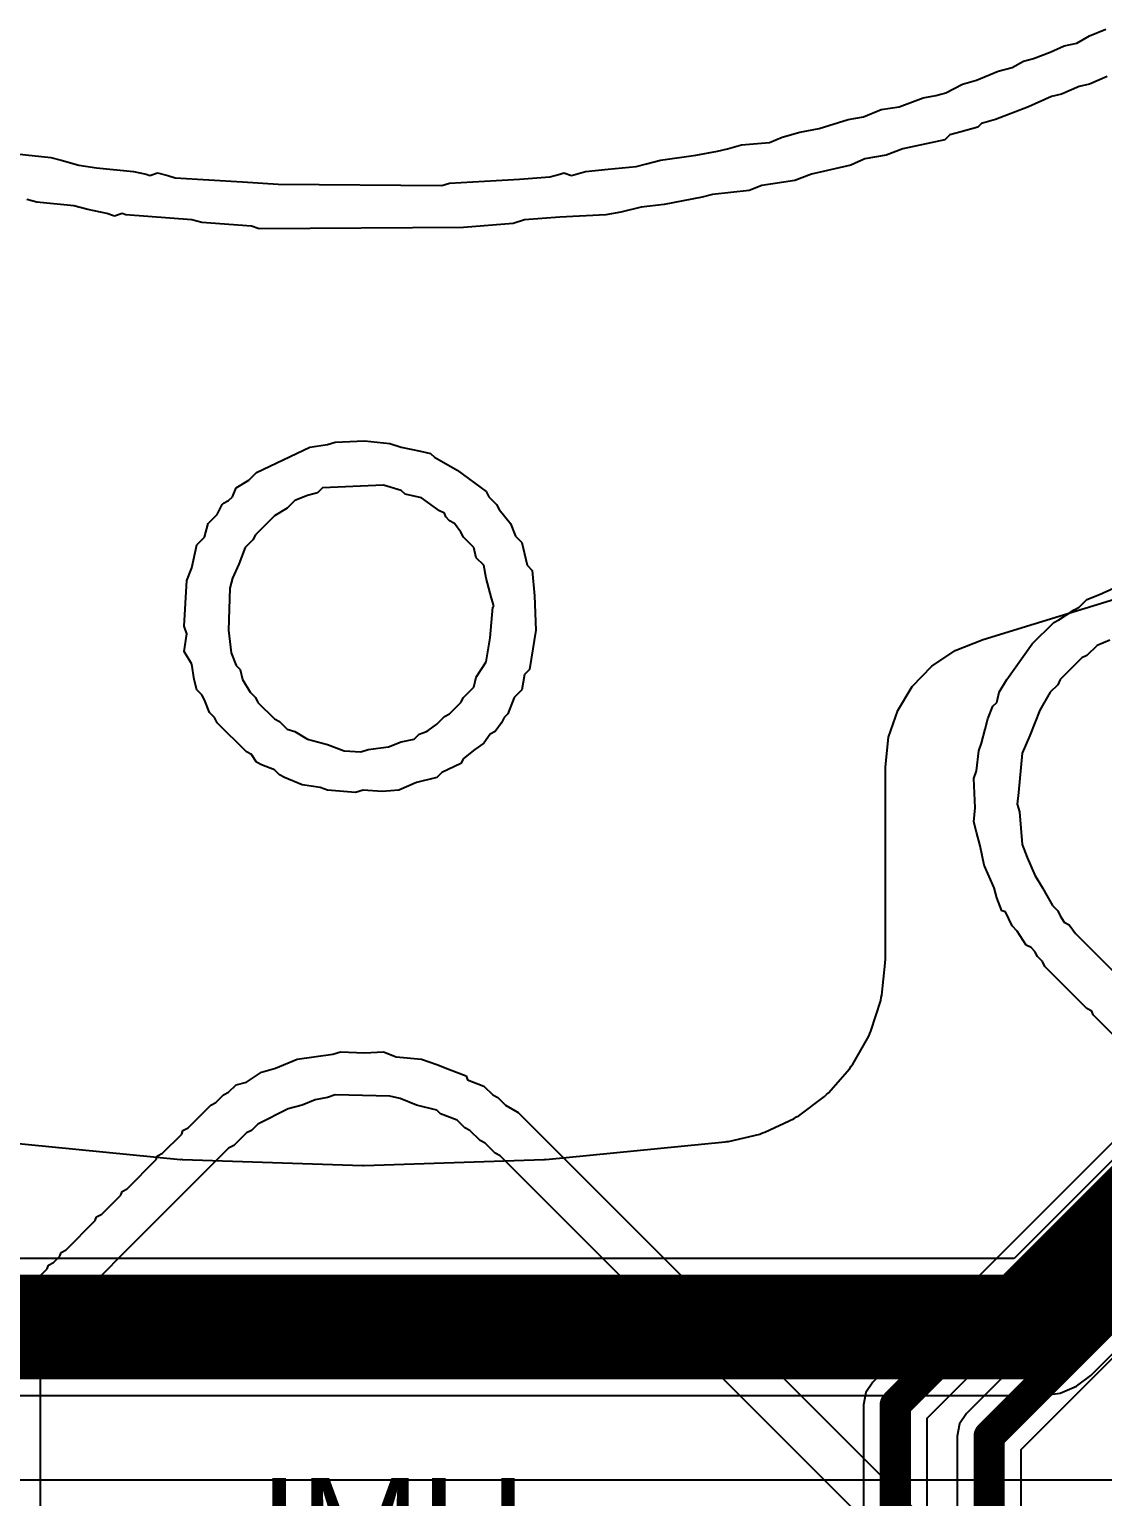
# Model space of a CAD drawing. Header units: millimetres. Extents: x 95 to 305, y 96 to 295.
# Drawn here: x 196.8 to 207.09, y 169.82 to 183.88 of the extents above; entities that cross this region are included whole.
import ezdxf

# ---------------------------------------------------------------- set-up
doc = ezdxf.new("R2010")
doc.units = ezdxf.units.MM
for name, color, linetype in [('BottomLayer', 5, 'Continuous'), ('BottomOverlay', 54, 'Continuous'), ('TopLayer', 1, 'Continuous'), ('TopOverlay', 2, 'Continuous')]:
    doc.layers.add(name, color=color, linetype=linetype)
doc.styles.add('Arial', font='arial.ttf', dxfattribs={"height": 0.2})

msp = doc.modelspace()

# ---------------------------------------------------------------- linework, layer by layer
at = {"layer": 'BottomLayer'}
for p, q in [((217.969, 183.831), (206.238, 172.101)), ((206.974, 170.982), (218.704, 182.712)), ((205.943, 178.035), (207.431, 178.493)), ((205.674, 177.93), (205.943, 178.035)), ((205.45, 177.78), (205.674, 177.93)), ((205.263, 177.584), (205.45, 177.78)), ((205.123, 177.353), (205.263, 177.584)), ((205.036, 177.097), (205.123, 177.353)), ((205.005, 176.814), (205.036, 177.097)), ((205.005, 174.96), (205.005, 176.814)), ((204.972, 174.627), (205.004, 174.934)), ((205.002, 174.947), (205.005, 174.96)), ((205.004, 174.934), (205.002, 174.947)), ((204.867, 174.282), (204.961, 174.576)), ((204.961, 174.576), (204.964, 174.602)), ((204.964, 174.602), (204.972, 174.627)), ((204.694, 173.966), (204.846, 174.234)), ((204.846, 174.234), (204.855, 174.259)), ((204.855, 174.259), (204.867, 174.282)), ((204.664, 173.923), (204.677, 173.946)), ((204.677, 173.946), (204.694, 173.966)), ((204.461, 173.691), (204.664, 173.923)), ((204.176, 173.47), (204.422, 173.656)), ((204.422, 173.656), (204.44, 173.675)), ((204.44, 173.675), (204.461, 173.691)), ((203.851, 173.313), (204.131, 173.443)), ((204.131, 173.443), (204.152, 173.459)), ((204.152, 173.459), (204.176, 173.47)), ((203.502, 173.224), (203.802, 173.295)), ((203.802, 173.295), (203.826, 173.306)), ((203.826, 173.306), (203.851, 173.313)), ((196.532, 173.219), (198.25, 173.052)), ((201.75, 173.052), (203.468, 173.219)), ((203.468, 173.219), (203.484, 173.224)), ((203.484, 173.224), (203.502, 173.224)), ((198.25, 173.052), (198.259, 173.053)), ((198.259, 173.053), (198.267, 173.051)), ((198.267, 173.051), (199.992, 172.995)), ((199.992, 172.995), (200, 172.997)), ((200, 172.997), (200.008, 172.995)), ((200.008, 172.995), (201.733, 173.051)), ((201.733, 173.051), (201.741, 173.053)), ((201.741, 173.053), (201.75, 173.052)), ((206.238, 172.101), (196.243, 172.101)), ((206.838, 170.878), (206.974, 170.982)), ((206.68, 170.812), (206.838, 170.878)), ((196.252, 170.79), (206.51, 170.79)), ((206.51, 170.79), (206.68, 170.812)), ((216.137, 169.978), (188.866, 169.978))]:
    msp.add_line(p, q, dxfattribs=at)
at = {"layer": 'BottomLayer', "const_width": 1}
for points in [[(206.51, 171.446), (218.432, 183.368)], [(196.243, 171.446), (206.51, 171.446)]]:
    msp.add_lwpolyline(points, dxfattribs=at)
at = {"layer": 'BottomLayer', "const_width": 0.5}
msp.add_lwpolyline([(206.26, 171.446, 1), (206.76, 171.446, 1)], format="xyb", close=True, dxfattribs=at)
msp.add_lwpolyline([(206.26, 171.446, 1), (206.76, 171.446, 1)], format="xyb", close=True, dxfattribs=at)
at = {"layer": 'BottomOverlay'}
for p, q in [((206.839, 183.747), (206.961, 183.82)), ((206.961, 183.82), (207.119, 183.881)), ((206.426, 183.601), (206.584, 183.662)), ((206.584, 183.662), (206.718, 183.723)), ((206.718, 183.723), (206.839, 183.747)), ((206.085, 183.479), (206.219, 183.516)), ((206.219, 183.516), (206.328, 183.576)), ((206.328, 183.576), (206.426, 183.601)), ((205.586, 183.272), (205.744, 183.357)), ((205.744, 183.357), (205.878, 183.394)), ((205.878, 183.394), (206.085, 183.479)), ((206.961, 183.357), (206.864, 183.333)), ((207.131, 183.43), (206.961, 183.357)), ((205.136, 183.138), (205.367, 183.224)), ((205.367, 183.224), (205.489, 183.248)), ((205.489, 183.248), (205.586, 183.272)), ((206.596, 183.236), (206.377, 183.138)), ((206.693, 183.26), (206.596, 183.236)), ((206.864, 183.333), (206.693, 183.26)), ((204.795, 183.041), (204.965, 183.114)), ((204.965, 183.114), (205.136, 183.138)), ((206.377, 183.138), (206.061, 183.017)), ((204.186, 182.895), (204.369, 182.931)), ((204.369, 182.931), (204.649, 183.017)), ((204.649, 183.017), (204.795, 183.041)), ((205.89, 182.944), (205.72, 182.895)), ((205.927, 182.98), (205.89, 182.944)), ((206.061, 183.017), (205.927, 182.98)), ((203.627, 182.773), (203.894, 182.798)), ((203.894, 182.798), (204.016, 182.846)), ((204.016, 182.846), (204.186, 182.895)), ((205.574, 182.822), (205.172, 182.737)), ((205.622, 182.871), (205.574, 182.822)), ((205.72, 182.895), (205.622, 182.871)), ((196.678, 182.688), (197.006, 182.652)), ((197.006, 182.652), (197.104, 182.627)), ((202.848, 182.627), (203.188, 182.676)), ((203.188, 182.676), (203.395, 182.712)), ((203.395, 182.712), (203.493, 182.737)), ((203.493, 182.737), (203.627, 182.773)), ((205.014, 182.676), (204.807, 182.639)), ((205.172, 182.737), (205.014, 182.676)), ((197.104, 182.627), (197.274, 182.579)), ((197.274, 182.579), (197.444, 182.554)), ((197.444, 182.554), (197.797, 182.518)), ((197.797, 182.518), (197.919, 182.493)), ((197.955, 182.481), (198.028, 182.506)), ((198.028, 182.506), (198.126, 182.481)), ((201.886, 182.493), (201.923, 182.506)), ((201.923, 182.506), (201.996, 182.481)), ((201.996, 182.481), (202.13, 182.518)), ((202.13, 182.518), (202.349, 182.542)), ((202.349, 182.542), (202.616, 182.566)), ((202.616, 182.566), (202.714, 182.591)), ((202.714, 182.591), (202.848, 182.627)), ((204.673, 182.579), (204.296, 182.493)), ((204.807, 182.639), (204.673, 182.579)), ((197.919, 182.493), (197.955, 182.481)), ((198.126, 182.481), (198.199, 182.457)), ((198.199, 182.457), (198.844, 182.42)), ((198.844, 182.42), (199.185, 182.396)), ((199.185, 182.396), (200.755, 182.384)), ((200.755, 182.384), (200.828, 182.408)), ((200.828, 182.408), (201.497, 182.445)), ((201.497, 182.445), (201.789, 182.469)), ((201.789, 182.469), (201.886, 182.493)), ((203.821, 182.384), (203.7, 182.335)), ((204.138, 182.433), (203.821, 182.384)), ((204.296, 182.493), (204.138, 182.433)), ((196.872, 182.226), (196.775, 182.25)), ((197.225, 182.189), (196.872, 182.226)), ((203.249, 182.274), (202.884, 182.201)), ((203.347, 182.299), (203.249, 182.274)), ((203.7, 182.335), (203.347, 182.299)), ((197.359, 182.153), (197.225, 182.189)), ((197.542, 182.116), (197.359, 182.153)), ((197.615, 182.092), (197.542, 182.116)), ((197.688, 182.116), (197.615, 182.092)), ((197.724, 182.104), (197.688, 182.116)), ((198.357, 182.055), (197.724, 182.104)), ((202.324, 182.104), (201.886, 182.08)), ((202.47, 182.128), (202.324, 182.104)), ((202.665, 182.177), (202.47, 182.128)), ((202.884, 182.201), (202.665, 182.177)), ((198.454, 182.031), (198.357, 182.055)), ((198.929, 181.994), (198.454, 182.031)), ((199.002, 181.97), (198.929, 181.994)), ((200.961, 181.982), (199.002, 181.97)), ((201.436, 182.019), (200.961, 181.982)), ((201.546, 182.055), (201.436, 182.019)), ((201.886, 182.08), (201.546, 182.055)), ((198.978, 179.633), (199.489, 179.877)), ((199.489, 179.877), (199.659, 179.901)), ((199.659, 179.901), (199.732, 179.926)), ((199.732, 179.926), (200.012, 179.938)), ((200.012, 179.938), (200.256, 179.913)), ((200.256, 179.913), (200.365, 179.877)), ((200.365, 179.877), (200.548, 179.84)), ((200.548, 179.84), (200.645, 179.816)), ((200.645, 179.816), (200.682, 179.78)), ((200.682, 179.78), (200.901, 179.658)), ((198.783, 179.487), (198.905, 179.56)), ((198.905, 179.56), (198.978, 179.633)), ((200.901, 179.658), (201.18, 179.451)), ((198.747, 179.402), (198.783, 179.487)), ((199.465, 179.414), (199.343, 179.366)), ((199.562, 179.439), (199.465, 179.414)), ((199.611, 179.487), (199.562, 179.439)), ((200.195, 179.512), (199.611, 179.487)), ((200.365, 179.463), (200.195, 179.512)), ((200.402, 179.427), (200.365, 179.463)), ((200.56, 179.39), (200.402, 179.427)), ((201.18, 179.451), (201.205, 179.402)), ((198.6, 179.232), (198.649, 179.329)), ((198.649, 179.329), (198.661, 179.341)), ((198.661, 179.341), (198.71, 179.366)), ((198.71, 179.366), (198.747, 179.402)), ((199.27, 179.293), (199.148, 179.22)), ((199.343, 179.366), (199.27, 179.293)), ((200.73, 179.268), (200.56, 179.39)), ((201.205, 179.402), (201.278, 179.329)), ((201.278, 179.329), (201.302, 179.281)), ((201.302, 179.281), (201.412, 179.147)), ((198.479, 179.013), (198.515, 179.147)), ((198.515, 179.147), (198.6, 179.232)), ((199.148, 179.22), (198.966, 179.037)), ((200.779, 179.244), (200.73, 179.268)), ((200.791, 179.208), (200.779, 179.244)), ((200.828, 179.171), (200.791, 179.208)), ((200.876, 179.147), (200.828, 179.171)), ((200.937, 179.062), (200.876, 179.147)), ((201.412, 179.147), (201.46, 179.025)), ((198.406, 178.94), (198.479, 179.013)), ((198.966, 179.037), (198.941, 178.988)), ((200.961, 179.013), (200.937, 179.062)), ((201.059, 178.915), (200.961, 179.013)), ((201.46, 179.025), (201.521, 178.964)), ((198.357, 178.721), (198.406, 178.94)), ((198.868, 178.915), (198.807, 178.757)), ((198.941, 178.988), (198.868, 178.915)), ((201.083, 178.818), (201.059, 178.915)), ((201.521, 178.964), (201.57, 178.745)), ((198.308, 178.599), (198.357, 178.721)), ((198.807, 178.757), (198.747, 178.623)), ((201.156, 178.745), (201.083, 178.818)), ((201.18, 178.623), (201.156, 178.745)), ((201.57, 178.745), (201.619, 178.696)), ((198.284, 178.161), (198.308, 178.599)), ((198.747, 178.623), (198.722, 178.526)), ((201.229, 178.429), (201.18, 178.623)), ((201.619, 178.696), (201.643, 178.453)), ((207.058, 178.465), (207.326, 178.587)), ((198.722, 178.526), (198.71, 178.124)), ((201.253, 178.356), (201.229, 178.429)), ((201.643, 178.453), (201.655, 178.124)), ((206.937, 178.417), (207.058, 178.465)), ((201.217, 178.051), (201.241, 178.343)), ((201.241, 178.343), (201.253, 178.356)), ((206.669, 178.222), (206.815, 178.319)), ((206.815, 178.319), (206.864, 178.343)), ((206.864, 178.343), (206.937, 178.417)), ((198.308, 178.088), (198.284, 178.161)), ((206.413, 177.991), (206.62, 178.197)), ((206.62, 178.197), (206.669, 178.222)), ((198.284, 177.918), (198.308, 178.088)), ((198.71, 178.124), (198.734, 177.905)), ((201.18, 177.82), (201.217, 178.051)), ((201.655, 178.124), (201.594, 177.747)), ((207.156, 178.027), (207.034, 177.978)), ((198.357, 177.796), (198.284, 177.918)), ((198.734, 177.905), (198.783, 177.784)), ((206.17, 177.65), (206.413, 177.991)), ((206.937, 177.881), (206.888, 177.857)), ((207.034, 177.978), (206.937, 177.881)), ((198.381, 177.65), (198.357, 177.796)), ((198.783, 177.784), (198.82, 177.747)), ((198.82, 177.747), (198.844, 177.65)), ((201.083, 177.674), (201.18, 177.82)), ((201.594, 177.747), (201.546, 177.698)), ((206.888, 177.857), (206.681, 177.65)), ((198.406, 177.552), (198.381, 177.65)), ((198.844, 177.65), (198.917, 177.528)), ((201.059, 177.577), (201.083, 177.674)), ((201.546, 177.698), (201.521, 177.552)), ((206.097, 177.528), (206.17, 177.65)), ((206.657, 177.601), (206.584, 177.528)), ((206.681, 177.65), (206.657, 177.601)), ((198.454, 177.504), (198.406, 177.552)), ((198.479, 177.455), (198.454, 177.504)), ((198.527, 177.333), (198.479, 177.455)), ((198.917, 177.528), (198.966, 177.479)), ((198.966, 177.479), (198.99, 177.431)), ((200.937, 177.431), (200.961, 177.479)), ((200.961, 177.479), (201.059, 177.577)), ((201.448, 177.479), (201.387, 177.321)), ((201.521, 177.552), (201.448, 177.479)), ((206.073, 177.431), (206.097, 177.528)), ((206.584, 177.528), (206.486, 177.358)), ((198.576, 177.285), (198.527, 177.333)), ((198.99, 177.431), (199.148, 177.273)), ((200.779, 177.297), (200.828, 177.321)), ((200.828, 177.321), (200.937, 177.431)), ((201.387, 177.321), (201.351, 177.285)), ((205.988, 177.273), (206.036, 177.394)), ((206.036, 177.394), (206.073, 177.431)), ((206.486, 177.358), (206.389, 177.114)), ((198.6, 177.236), (198.576, 177.285)), ((198.88, 176.956), (198.6, 177.236)), ((199.148, 177.273), (199.197, 177.248)), ((199.197, 177.248), (199.27, 177.175)), ((199.27, 177.175), (199.343, 177.151)), ((200.608, 177.151), (200.621, 177.163)), ((200.621, 177.163), (200.706, 177.224)), ((200.706, 177.224), (200.779, 177.297)), ((201.327, 177.236), (201.266, 177.151)), ((201.351, 177.285), (201.327, 177.236)), ((205.927, 177.041), (205.963, 177.175)), ((205.963, 177.175), (205.988, 177.273)), ((199.343, 177.151), (199.465, 177.078)), ((199.465, 177.078), (199.659, 177.029)), ((199.659, 177.029), (199.817, 176.968)), ((200.243, 177.005), (200.365, 177.054)), ((200.365, 177.054), (200.487, 177.078)), ((200.487, 177.078), (200.535, 177.127)), ((200.535, 177.127), (200.608, 177.151)), ((201.156, 177.041), (201.071, 176.98)), ((201.217, 177.127), (201.156, 177.041)), ((201.266, 177.151), (201.217, 177.127)), ((205.902, 176.968), (205.927, 177.041)), ((206.389, 177.114), (206.316, 176.944)), ((198.929, 176.932), (198.88, 176.956)), ((198.978, 176.859), (198.929, 176.932)), ((199.817, 176.968), (199.976, 176.956)), ((199.976, 176.956), (200.049, 176.98)), ((200.049, 176.98), (200.243, 177.005)), ((200.961, 176.895), (200.937, 176.847)), ((201.071, 176.98), (200.961, 176.895)), ((205.878, 176.774), (205.902, 176.968)), ((206.316, 176.944), (206.28, 176.567)), ((199.026, 176.834), (198.978, 176.859)), ((199.148, 176.786), (199.026, 176.834)), ((199.197, 176.737), (199.148, 176.786)), ((200.755, 176.761), (200.706, 176.713)), ((200.937, 176.847), (200.755, 176.761)), ((205.854, 176.701), (205.878, 176.774)), ((199.245, 176.713), (199.197, 176.737)), ((199.416, 176.64), (199.245, 176.713)), ((199.586, 176.615), (199.416, 176.64)), ((199.659, 176.591), (199.586, 176.615)), ((200.511, 176.664), (200.341, 176.591)), ((200.706, 176.713), (200.511, 176.664)), ((205.866, 176.421), (205.854, 176.701)), ((199.927, 176.567), (199.659, 176.591)), ((200, 176.591), (199.927, 176.567)), ((200.183, 176.579), (200, 176.591)), ((200.341, 176.591), (200.183, 176.579)), ((206.28, 176.567), (206.267, 176.457)), ((205.854, 176.287), (205.866, 176.421)), ((206.267, 176.457), (206.292, 176.384)), ((206.292, 176.384), (206.316, 176.068)), ((205.878, 176.189), (205.854, 176.287)), ((205.915, 176.056), (205.878, 176.189)), ((205.951, 175.873), (205.915, 176.056)), ((206.316, 176.068), (206.365, 175.946)), ((206.365, 175.946), (206.438, 175.776)), ((206.048, 175.654), (205.951, 175.873)), ((206.438, 175.776), (206.511, 175.654)), ((206.073, 175.557), (206.048, 175.654)), ((206.511, 175.654), (206.608, 175.484)), ((206.121, 175.435), (206.073, 175.557)), ((206.608, 175.484), (206.657, 175.435)), ((206.158, 175.423), (206.121, 175.435)), ((206.219, 175.289), (206.158, 175.423)), ((206.657, 175.435), (206.681, 175.386)), ((206.681, 175.386), (206.718, 175.325)), ((206.267, 175.24), (206.219, 175.289)), ((206.353, 175.106), (206.267, 175.24)), ((206.718, 175.325), (206.766, 175.301)), ((206.766, 175.301), (206.827, 175.216)), ((206.827, 175.216), (207.91, 174.133)), ((206.401, 175.082), (206.353, 175.106)), ((206.438, 175.045), (206.401, 175.082)), ((206.462, 174.997), (206.438, 175.045)), ((206.511, 174.948), (206.462, 174.997)), ((206.535, 174.899), (206.511, 174.948)), ((206.937, 174.498), (206.535, 174.899)), ((206.985, 174.474), (206.937, 174.498)), ((206.998, 174.437), (206.985, 174.474)), ((207.521, 173.914), (206.998, 174.437)), ((199.708, 174.06), (199.781, 174.084)), ((199.781, 174.084), (200.012, 174.072)), ((200.012, 174.072), (200.195, 174.084)), ((200.195, 174.084), (200.316, 174.035)), ((199.16, 173.926), (199.367, 174.011)), ((199.367, 174.011), (199.708, 174.06)), ((200.316, 174.035), (200.56, 174.011)), ((200.56, 174.011), (200.706, 173.962)), ((200.706, 173.962), (200.828, 173.914)), ((198.783, 173.768), (198.88, 173.792)), ((198.88, 173.792), (199.026, 173.889)), ((199.026, 173.889), (199.16, 173.926)), ((200.828, 173.914), (200.986, 173.853)), ((200.986, 173.853), (200.998, 173.816)), ((200.998, 173.816), (201.156, 173.755)), ((198.588, 173.597), (198.661, 173.67)), ((198.661, 173.67), (198.71, 173.695)), ((198.71, 173.695), (198.783, 173.768)), ((199.732, 173.67), (199.659, 173.646)), ((200.256, 173.658), (199.732, 173.67)), ((200.353, 173.634), (200.256, 173.658)), ((201.156, 173.755), (201.241, 173.67)), ((201.241, 173.67), (201.29, 173.646)), ((198.321, 173.354), (198.54, 173.573)), ((198.54, 173.573), (198.588, 173.597)), ((199.282, 173.536), (198.99, 173.39)), ((199.416, 173.573), (199.282, 173.536)), ((199.538, 173.622), (199.416, 173.573)), ((199.659, 173.646), (199.538, 173.622)), ((200.511, 173.573), (200.353, 173.634)), ((200.706, 173.524), (200.511, 173.573)), ((200.742, 173.488), (200.706, 173.524)), ((201.29, 173.646), (201.363, 173.573)), ((201.363, 173.573), (201.485, 173.5)), ((198.99, 173.39), (198.929, 173.33)), ((200.901, 173.427), (200.742, 173.488)), ((200.974, 173.354), (200.901, 173.427)), ((201.485, 173.5), (217.914, 157.071)), ((198.077, 173.111), (198.26, 173.293)), ((198.26, 173.293), (198.272, 173.33)), ((198.272, 173.33), (198.321, 173.354)), ((198.88, 173.305), (198.759, 173.184)), ((198.929, 173.33), (198.88, 173.305)), ((201.022, 173.33), (200.974, 173.354)), ((201.12, 173.232), (201.022, 173.33)), ((201.168, 173.208), (201.12, 173.232)), ((198.71, 173.159), (192.211, 166.661)), ((198.016, 173.05), (198.028, 173.086)), ((198.028, 173.086), (198.077, 173.111)), ((198.759, 173.184), (198.71, 173.159)), ((201.266, 173.111), (201.168, 173.208)), ((201.314, 173.086), (201.266, 173.111)), ((217.634, 156.767), (201.314, 173.086)), ((197.736, 172.77), (198.016, 173.05)), ((197.493, 172.526), (197.676, 172.709)), ((197.676, 172.709), (197.688, 172.745)), ((197.688, 172.745), (197.736, 172.77)), ((197.444, 172.502), (197.493, 172.526)), ((197.152, 172.186), (197.432, 172.466)), ((197.432, 172.466), (197.444, 172.502)), ((197.031, 172.064), (197.091, 172.125)), ((197.091, 172.125), (197.104, 172.161)), ((197.104, 172.161), (197.152, 172.186)), ((196.909, 171.942), (196.97, 172.003)), ((196.97, 172.003), (196.982, 172.04)), ((196.982, 172.04), (197.031, 172.064)), ((196.787, 171.821), (196.848, 171.881)), ((196.848, 171.881), (196.86, 171.918)), ((196.86, 171.918), (196.909, 171.942))]:
    msp.add_line(p, q, dxfattribs=at)
at = {"layer": 'TopLayer'}
for p, q in [((215.784, 181.816), (204.884, 170.916)), ((205.406, 170.573), (216.127, 181.294)), ((215.216, 180.049), (205.784, 170.616)), ((206.306, 170.273), (215.559, 179.526)), ((205.943, 178.035), (207.431, 178.493)), ((205.674, 177.93), (205.943, 178.035)), ((205.45, 177.78), (205.674, 177.93)), ((205.263, 177.584), (205.45, 177.78)), ((205.123, 177.353), (205.263, 177.584)), ((205.036, 177.097), (205.123, 177.353)), ((205.005, 176.814), (205.036, 177.097)), ((205.005, 174.96), (205.005, 176.814)), ((204.972, 174.627), (205.004, 174.934)), ((205.002, 174.947), (205.005, 174.96)), ((205.004, 174.934), (205.002, 174.947)), ((204.867, 174.282), (204.961, 174.576)), ((204.961, 174.576), (204.964, 174.602)), ((204.964, 174.602), (204.972, 174.627)), ((204.694, 173.966), (204.846, 174.234)), ((204.846, 174.234), (204.855, 174.259)), ((204.855, 174.259), (204.867, 174.282)), ((204.664, 173.923), (204.677, 173.946)), ((204.677, 173.946), (204.694, 173.966)), ((204.461, 173.691), (204.664, 173.923)), ((204.176, 173.47), (204.422, 173.656)), ((204.422, 173.656), (204.44, 173.675)), ((204.44, 173.675), (204.461, 173.691)), ((203.851, 173.313), (204.131, 173.443)), ((204.131, 173.443), (204.152, 173.459)), ((204.152, 173.459), (204.176, 173.47)), ((203.502, 173.224), (203.802, 173.295)), ((203.802, 173.295), (203.826, 173.306)), ((203.826, 173.306), (203.851, 173.313)), ((196.532, 173.219), (198.25, 173.052)), ((201.75, 173.052), (203.468, 173.219)), ((203.468, 173.219), (203.484, 173.224)), ((203.484, 173.224), (203.502, 173.224)), ((198.25, 173.052), (198.259, 173.053)), ((198.259, 173.053), (198.267, 173.051)), ((198.267, 173.051), (199.992, 172.995)), ((199.992, 172.995), (200, 172.997)), ((200, 172.997), (200.008, 172.995)), ((200.008, 172.995), (201.733, 173.051)), ((201.733, 173.051), (201.741, 173.053)), ((201.741, 173.053), (201.75, 173.052)), ((196.818, 171.764), (196.714, 171.9)), ((196.883, 171.606), (196.818, 171.764)), ((196.906, 171.436), (196.883, 171.606)), ((196.906, 166.789), (196.906, 171.436)), ((204.884, 170.916), (204.817, 170.817)), ((204.817, 170.817), (204.794, 170.7)), ((204.794, 170.7), (204.794, 170.7)), ((204.794, 170.7), (204.794, 167.068)), ((205.406, 165.036), (205.406, 170.573)), ((205.784, 170.616), (205.717, 170.517)), ((205.717, 170.517), (205.694, 170.4)), ((205.694, 170.4), (205.694, 170.4)), ((205.694, 170.4), (205.694, 165.031)), ((206.306, 165.037), (206.306, 170.273))]:
    msp.add_line(p, q, dxfattribs=at)
at = {"layer": 'TopLayer', "const_width": 0.3}
for points in [[(205.1, 170.7), (216, 181.6)], [(206, 170.4), (215.432, 179.832)], [(205.1, 164.7), (205.1, 170.7)], [(206, 164.7), (206, 170.4)]]:
    msp.add_lwpolyline(points, dxfattribs=at)
at = {"layer": 'TopLayer', "const_width": 0.15}
for points in [[(205.025, 170.7, 1), (205.175, 170.7, 1)], [(205.025, 170.7, 1), (205.175, 170.7, 1)], [(205.925, 170.4, 1), (206.075, 170.4, 1)], [(205.925, 170.4, 1), (206.075, 170.4, 1)]]:
    msp.add_lwpolyline(points, format="xyb", close=True, dxfattribs=at)

# ---------------------------------------------------------------- texts
at = {"layer": 'TopOverlay', "style": 'Arial'}
msp.add_text('IMU', height=1, dxfattribs=at).set_placement((199, 169))

doc.saveas('drawing.dxf')
